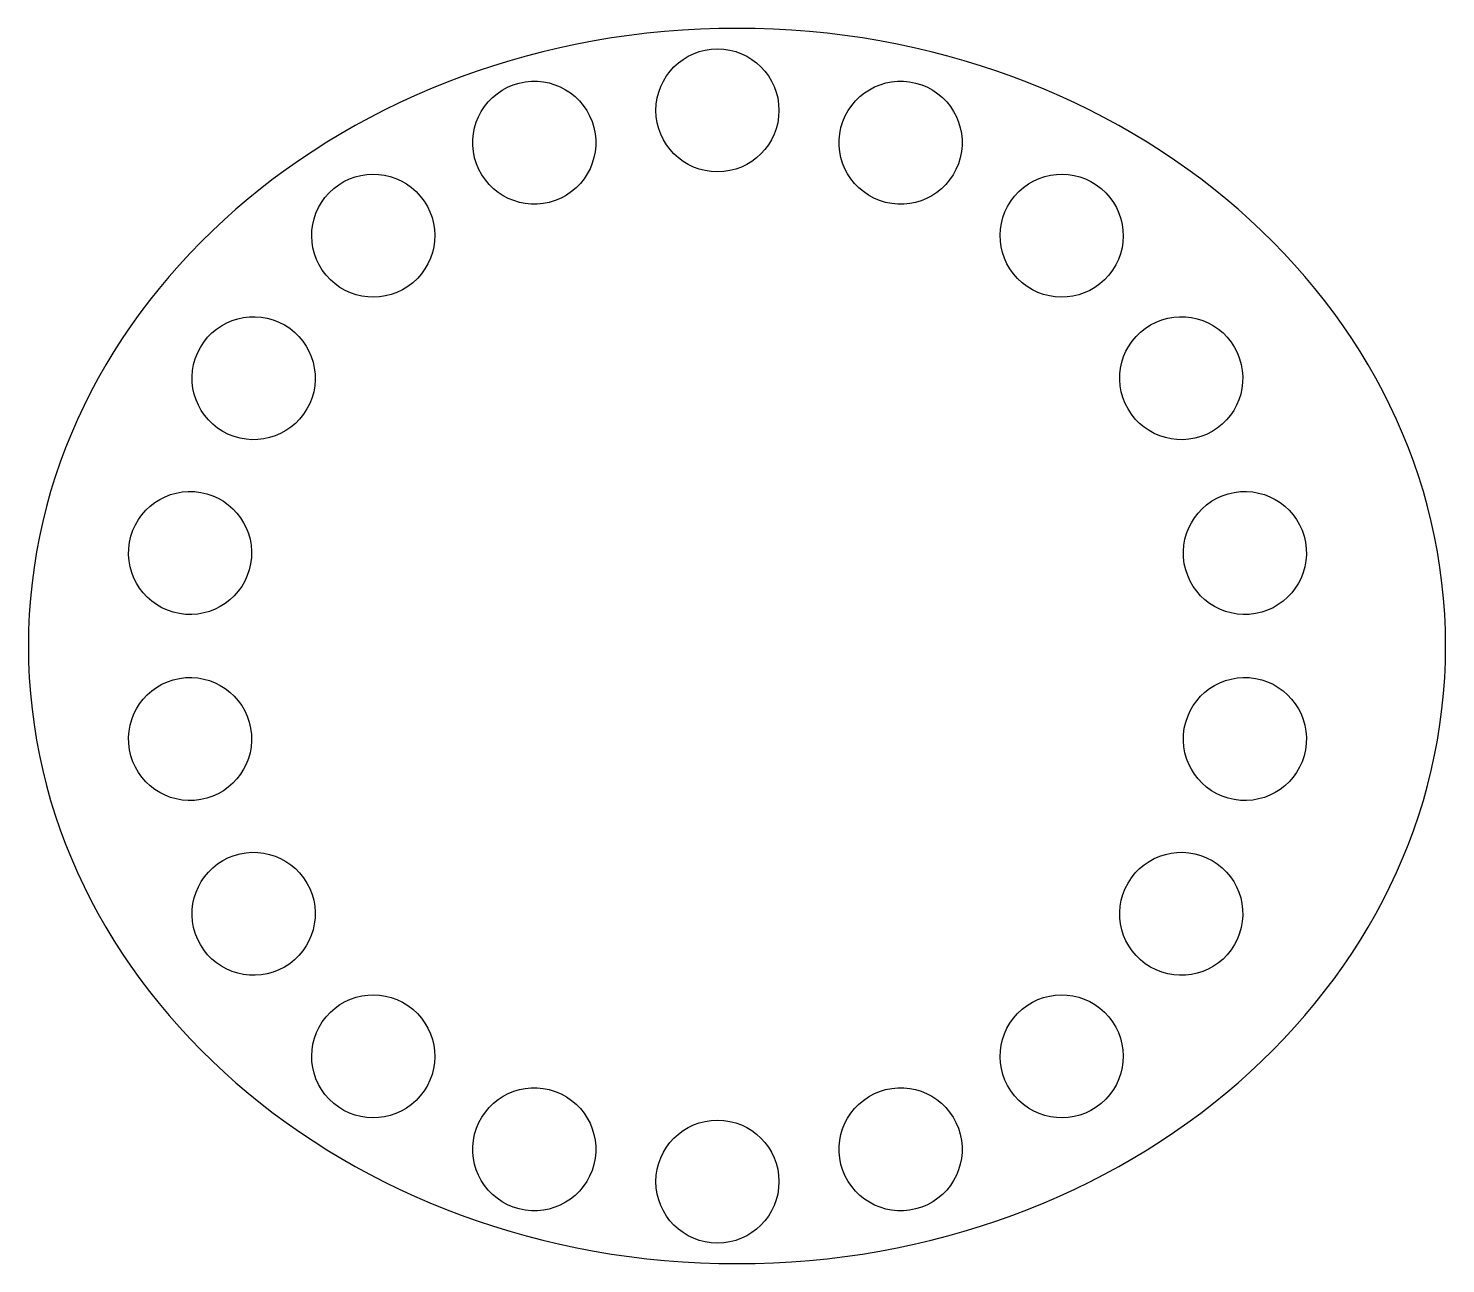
# Model space of a CAD drawing. Header units: centimetres. Extents: x -9.9 to 9.9, y -8.6 to 8.6.
import ezdxf

# ---------------------------------------------------------------- set-up
doc = ezdxf.new("R2010")
doc.units = ezdxf.units.CM
doc.header["$MEASUREMENT"] = 0
doc.layers.add('Camada 1', color=7, linetype='Continuous')

msp = doc.modelspace()

# ---------------------------------------------------------------- linework, layer by layer
at = {"layer": 'Camada 1'}
for points in [[(-9.88166, 0.00001), (-9.88166, 4.75611), (-5.45748, 8.61172), (0, 8.61172), (0, 8.61172), (5.45753, 8.61172), (9.88166, 4.75611), (9.88166, 0.00001), (9.88166, 0.00001), (9.88166, -4.75609), (5.45753, -8.61172), (0, -8.61172), (0, -8.61172), (-5.45748, -8.61172), (-9.88166, -4.75611), (-9.88166, 0.00001)], [(-0.27239, 6.61034), (0.20129, 6.61034), (0.58534, 6.99436), (0.58534, 7.46807), (0.58534, 7.46807), (0.58534, 7.94178), (0.2013, 8.3258), (-0.27239, 8.3258), (-0.27239, 8.3258), (-0.74613, 8.3258), (-1.13012, 7.94176), (-1.13012, 7.46807), (-1.13012, 7.46807), (-1.13012, 6.99435), (-0.74613, 6.61034), (-0.27239, 6.61034)], [(-2.53325, 6.21169), (-2.08811, 6.37369), (-1.85859, 6.86593), (-2.02062, 7.31106), (-2.02062, 7.31106), (-2.18265, 7.7562), (-2.67486, 7.98572), (-3.11999, 7.82372), (-3.11999, 7.82372), (-3.56515, 7.66169), (-3.79465, 7.16948), (-3.63262, 6.72435), (-3.63262, 6.72435), (-3.47059, 6.27922), (-2.97841, 6.04969), (-2.53325, 6.21169)], [(1.98848, 6.21172), (2.43359, 6.04969), (2.92579, 6.27916), (3.08785, 6.72432), (3.08785, 6.72432), (3.24983, 7.16951), (3.0203, 7.66169), (2.57519, 7.82372), (2.57519, 7.82372), (2.13005, 7.98575), (1.63782, 7.7562), (1.47582, 7.31104), (1.47582, 7.31104), (1.31381, 6.86592), (1.54331, 6.37369), (1.98848, 6.21172)], [(-4.52144, 5.06382), (-4.15856, 5.3683), (-4.11123, 5.90932), (-4.41574, 6.2722), (-4.41574, 6.2722), (-4.72025, 6.63508), (-5.26127, 6.68241), (-5.62415, 6.37795), (-5.62415, 6.37795), (-5.98703, 6.07344), (-6.03436, 5.53242), (-5.72988, 5.16954), (-5.72988, 5.16954), (-5.42533, 4.80667), (-4.88434, 4.75931), (-4.52144, 5.06382)], [(3.97666, 5.06382), (4.33951, 4.75931), (4.88053, 4.80662), (5.18504, 5.16949), (5.18504, 5.16949), (5.48955, 5.53245), (5.44222, 6.07341), (5.07931, 6.37792), (5.07931, 6.37792), (4.71646, 6.6824), (4.17541, 6.63507), (3.8709, 6.27214), (3.8709, 6.27214), (3.56645, 5.90932), (3.61376, 5.3683), (3.97666, 5.06382)], [(-5.99713, 3.30519), (-5.76025, 3.71543), (-5.90085, 4.24002), (-6.31108, 4.47687), (-6.31108, 4.47687), (-6.72134, 4.71373), (-7.24593, 4.57315), (-7.48276, 4.16292), (-7.48276, 4.16292), (-7.71964, 3.75266), (-7.57907, 3.22809), (-7.16881, 2.99121), (-7.16881, 2.99121), (-6.75857, 2.75438), (-6.23398, 2.89493), (-5.99713, 3.30519)], [(5.45232, 3.30516), (5.68915, 2.89492), (6.21371, 2.75432), (6.62397, 2.99118), (6.62397, 2.99118), (7.03423, 3.22809), (7.17478, 3.75262), (6.93792, 4.16289), (6.93792, 4.16289), (6.70106, 4.57313), (6.17648, 4.71367), (5.76621, 4.47679), (5.76621, 4.47679), (5.35604, 4.23999), (5.21544, 3.71537), (5.45232, 3.30516)], [(-6.78233, 1.14791), (-6.70007, 1.61442), (-7.01157, 2.05929), (-7.47808, 2.14155), (-7.47808, 2.14155), (-7.94459, 2.22378), (-8.38946, 1.91229), (-8.47175, 1.4458), (-8.47175, 1.4458), (-8.55398, 0.97926), (-8.24249, 0.53442), (-7.77598, 0.45213), (-7.77598, 0.45213), (-7.30946, 0.36987), (-6.86459, 0.68137), (-6.78233, 1.14791)], [(6.23753, 1.14786), (6.31976, 0.68135), (6.76461, 0.36983), (7.23115, 0.45209), (7.23115, 0.45209), (7.69769, 0.5344), (8.00916, 0.97925), (7.92692, 1.44576), (7.92692, 1.44576), (7.84469, 1.91225), (7.39976, 2.22377), (6.93322, 2.14148), (6.93322, 2.14148), (6.46676, 2.05924), (6.15524, 1.61437), (6.23753, 1.14786)], [(-6.78233, -1.14783), (-6.86459, -0.68132), (-7.30946, -0.36982), (-7.776, -0.45208), (-7.776, -0.45208), (-8.24251, -0.53437), (-8.55401, -0.97924), (-8.47177, -1.44575), (-8.47177, -1.44575), (-8.38948, -1.91226), (-7.94461, -2.22376), (-7.4781, -2.14152), (-7.4781, -2.14152), (-7.01156, -2.05924), (-6.70004, -1.61437), (-6.78233, -1.14783)], [(6.23753, -1.14788), (6.15527, -1.61439), (6.46671, -2.05926), (6.93325, -2.14155), (6.93325, -2.14155), (7.39979, -2.22378), (7.84463, -1.91229), (7.92692, -1.44578), (7.92692, -1.44578), (8.00915, -0.97927), (7.69763, -0.5344), (7.23109, -0.45214), (7.23109, -0.45214), (6.76463, -0.3699), (6.31973, -0.68137), (6.23753, -1.14788)], [(-5.99715, -3.30513), (-6.23403, -2.89489), (-6.75859, -2.75432), (-7.16886, -2.99118), (-7.16886, -2.99118), (-7.57907, -3.22806), (-7.71964, -3.75262), (-7.48281, -4.16289), (-7.48281, -4.16289), (-7.24595, -4.57313), (-6.72137, -4.71367), (-6.3111, -4.47684), (-6.3111, -4.47684), (-5.90084, -4.23996), (-5.76027, -3.7154), (-5.99715, -3.30513)], [(5.45229, -3.30519), (5.21546, -3.71543), (5.35593, -4.23999), (5.76622, -4.47687), (5.76622, -4.47687), (6.17651, -4.7137), (6.70107, -4.57315), (6.93793, -4.16289), (6.93793, -4.16289), (7.17476, -3.75268), (7.03419, -3.22806), (6.62392, -2.99124), (6.62392, -2.99124), (6.21374, -2.7544), (5.68912, -2.89492), (5.45229, -3.30519)], [(-4.52149, -5.06379), (-4.88437, -4.75931), (-5.42539, -4.80661), (-5.7299, -5.16949), (-5.7299, -5.16949), (-6.03436, -5.53242), (-5.98702, -6.07341), (-5.62417, -6.37792), (-5.62417, -6.37792), (-5.26129, -6.68243), (-4.72025, -6.6351), (-4.41576, -6.27219), (-4.41576, -6.27219), (-4.11125, -5.9093), (-4.15856, -5.3683), (-4.52149, -5.06379)], [(3.97663, -5.06385), (3.61375, -5.36833), (3.56637, -5.90933), (3.87085, -6.27223), (3.87085, -6.27223), (4.17544, -6.63513), (4.71641, -6.68244), (5.07931, -6.37796), (5.07931, -6.37796), (5.44219, -6.07345), (5.48952, -5.5324), (5.18498, -5.16953), (5.18498, -5.16953), (4.8805, -4.80667), (4.33951, -4.75931), (3.97663, -5.06385)], [(-2.53331, -6.21169), (-2.97845, -6.04969), (-3.47065, -6.27916), (-3.63268, -6.72432), (-3.63268, -6.72432), (-3.79468, -7.16948), (-3.56516, -7.66166), (-3.12002, -7.82372), (-3.12002, -7.82372), (-2.67488, -7.98572), (-2.18268, -7.7562), (-2.02065, -7.31106), (-2.02065, -7.31106), (-1.85865, -6.86587), (-2.08814, -6.37369), (-2.53331, -6.21169)], [(1.98845, -6.21172), (1.54329, -6.37375), (1.31374, -6.8659), (1.47577, -7.31106), (1.47577, -7.31106), (1.63783, -7.75622), (2.13001, -7.98572), (2.57517, -7.82374), (2.57517, -7.82374), (3.02028, -7.66171), (3.24983, -7.16945), (3.0878, -6.72432), (3.0878, -6.72432), (2.92576, -6.27921), (2.43358, -6.04966), (1.98845, -6.21172)], [(-0.27244, -6.61036), (-0.74615, -6.61036), (-1.13017, -6.99432), (-1.13019, -7.46803), (-1.13019, -7.46803), (-1.13016, -7.94179), (-0.74615, -8.32578), (-0.27244, -8.32581), (-0.27244, -8.32581), (0.20127, -8.32581), (0.58531, -7.94177), (0.58531, -7.46803), (0.58531, -7.46803), (0.58528, -6.99435), (0.20127, -6.61031), (-0.27244, -6.61036)]]:
    msp.add_open_spline(points, degree=3, knots=[0, 0, 0, 0, 0.2, 0.2, 0.2, 0.2, 0.4, 0.4, 0.4, 0.4, 0.6, 0.6, 0.6, 0.6, 1, 1, 1, 1], dxfattribs=at)

doc.saveas('drawing.dxf')
